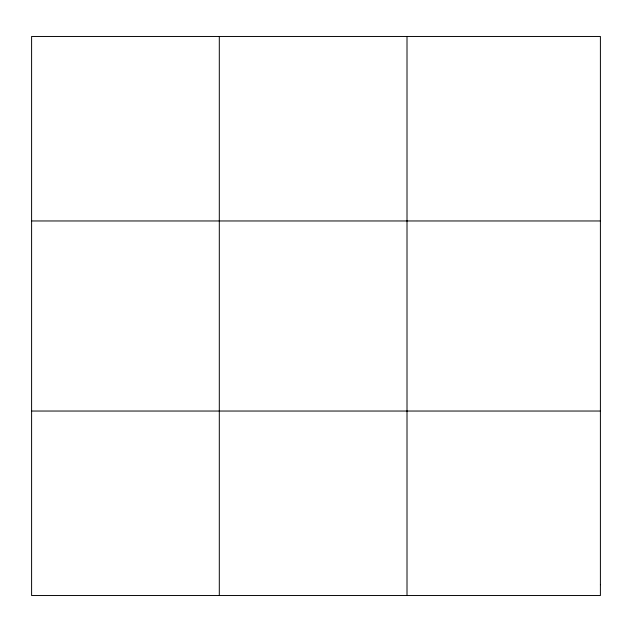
<?xml version="1.0" encoding="UTF-8"?>
<svg xmlns="http://www.w3.org/2000/svg" width="632" height="632" viewBox="0 0 632 632"><rect width="100%" height="100%" fill="white"/><g stroke="black" fill="none" stroke-linecap="round" stroke-linejoin="round"><path stroke-width="0.95" d="M219.304 36.466L219.304 595.534M407.008 36.466L407.008 595.534M31.6 220.963L600.4 220.963M31.6 411.037L600.4 411.037M600.4 584.679L600.4 595.534L31.6 595.534L31.6 36.466L600.4 36.466L600.4 584.679"/></g></svg>
